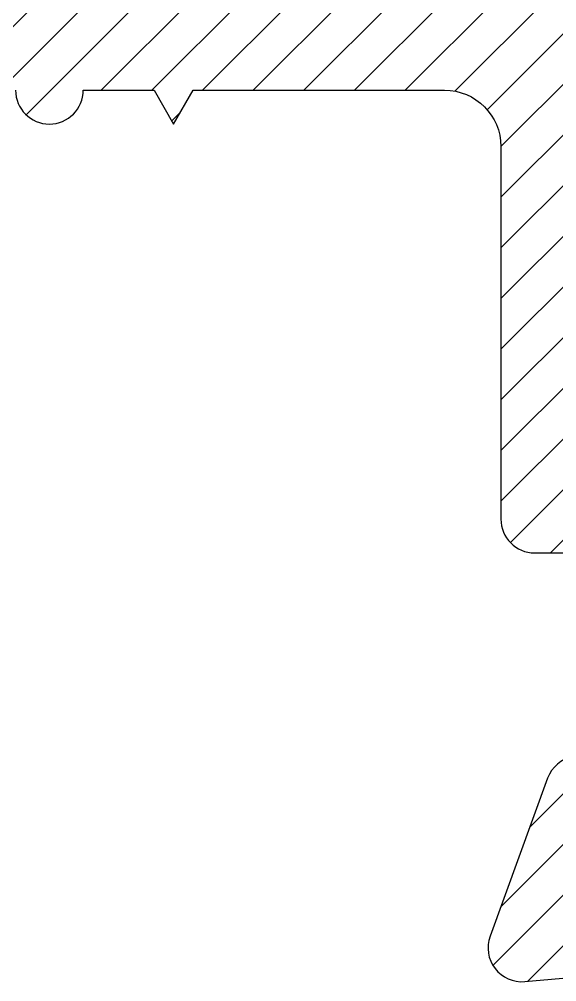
# Model space of a CAD drawing. Header units: millimetres. Extents: x -74274 to -74040, y 4013 to 4218.
# Drawn here: x -74217.19 to -74212.43, y 4060.2 to 4068.73 of the extents above; entities that cross this region are included whole.
import ezdxf

# ---------------------------------------------------------------- set-up
doc = ezdxf.new("R2010")
doc.units = ezdxf.units.MM
doc.layers.add('ART_PROFIL', color=42, linetype='Continuous')
doc.layers.add('ART_TARAMA', color=251, linetype='Continuous')
doc.layers.add('KOMPOZIT', color=117, linetype='Continuous', true_color=0x567b60)

# ---------------------------------------------------------------- blocks, each defined once
blk = doc.blocks.new('kanatlı sag dikme')
at = {"layer": 'ART_TARAMA'}
h = blk.add_hatch(dxfattribs=at)
h.set_pattern_fill('ANSI31', color=256, scale=0.1, style=0)
h.set_pattern_definition([(45, (-1042.42260712161, -3562.648381740667), (-0.2245064030267288, 0.2245064030267288), [])])
edge = h.paths.add_edge_path(flags=16)
edge.add_arc((-52.42419771003515, -152.2999473947356), 0.3000000000498417, 269.9999999561582, 359.9999999549084, ccw=False)
edge.add_line((-52.42419771026471, -152.5999473947854), (-66.22419771007844, -152.5999473947854))
edge.add_arc((-66.22419771007517, -152.2999473949684), 0.299999999817004, 180.0000000006244, 269.99999999937575, ccw=False)
edge.add_line((-66.52419770989218, -152.2999473949717), (-66.52419770989218, -149.8999473950648))
edge.add_arc((-66.22419770983906, -149.8999473948385), 0.3000000000531173, 90.0000000457186, 180.0000000432189, ccw=False)
edge.add_line((-66.22419771007844, -149.5999473947854), (-65.9241977102647, -149.5999473947854))
edge.add_arc((-65.92419771003188, -149.2999473947388), 0.3000000000465661, 269.9999999555326, 359.9999999555326)
edge.add_line((-65.62419770998531, -149.2999473949717), (-65.62419770998531, -145.6999473948785))
edge.add_arc((-65.32419771017484, -145.6999473948753), 0.299999999810467, 89.9999999993758, 180.0000000006244, ccw=False)
edge.add_line((-65.32419771017156, -145.3999473950648), (-52.42419771026471, -145.3999473950648))
edge.add_arc((-52.42419771003842, -145.6999473951179), 0.3000000000531031, 4.571592171487282e-08, 90.00000004321618, ccw=False)
edge.add_line((-52.12419770998531, -145.6999473948785), (-52.12419770998531, -152.2999473949717))
edge = h.paths.add_edge_path(flags=16)
edge.add_arc((-84.1741977102647, -118.1499473950648), 0.25, 90, 180, ccw=False)
edge.add_line((-84.1741977102647, -117.8999473950648), (-83.72419771007844, -117.8999473950648))
edge.add_arc((-83.72419771031127, -117.5999473950182), 0.3000000000465661, 270.0000000444674, 360.0000000444674)
edge.add_line((-83.4241977102647, -117.5999473947854), (-83.4241977102647, -117.3999473950648))
edge.add_arc((-83.92419771028528, -117.3999473948995), 0.5000000000205774, 359.9999999810532, 439.5631485377034)
edge.add_arc((-83.78833391991574, -116.662356023818), 0.2500000001309786, 148.7559824638562, 259.5631485853834, ccw=False)
edge.add_arc((-80.92419771048779, -118.3999473950156), 3.600000000043872, 89.99999999644928, 148.7559824272249, ccw=False)
edge.add_line((-80.9241977102647, -114.7999473949717), (-67.62419770998531, -114.7999473949717))
edge.add_arc((-67.62419770998531, -115.2999473949717), 0.5, 0, 90, ccw=False)
edge.add_line((-67.12419770998531, -115.2999473949717), (-67.12419770998531, -116.8999473950648))
edge.add_line((-67.12419770998531, -116.8999473950648), (-67.62419770998531, -116.8999473950648))
edge.add_arc((-67.62419770998531, -117.3999473950648), 0.5, 90, 180)
edge.add_line((-68.12419770998531, -117.3999473950648), (-68.12419770998531, -117.5999473947854))
edge.add_arc((-67.82419770993874, -117.5999473950182), 0.3000000000465661, 179.9999999555326, 269.9999999555326)
edge.add_line((-67.82419771017156, -117.8999473950648), (-67.37419770998531, -117.8999473950648))
edge.add_arc((-67.37419770998531, -118.1499473950648), 0.25, 0, 90, ccw=False)
edge.add_line((-67.12419770998531, -118.1499473950648), (-67.12419770998531, -147.9499473948785))
edge.add_arc((-67.37419770998531, -147.9499473948785), 0.25, -90, 0, ccw=False)
edge.add_line((-67.37419770998531, -148.1999473948785), (-84.1741977102647, -148.1999473948785))
edge.add_arc((-84.1741977102647, -147.9499473948785), 0.25, 180, 270, ccw=False)
edge.add_line((-84.4241977102647, -147.9499473948785), (-84.4241977102647, -118.1499473950648))
edge = h.paths.add_edge_path()
edge.add_arc((-62.32419771017048, -117.0499473949706), 0.2999999998148297, 180.000000000209, 269.999999999791)
edge.add_line((-62.32419771017156, -117.3499473947854), (-61.82419771017158, -117.3499473947854))
edge.add_line((-61.82419771017158, -117.3499473947854), (-61.62419770998531, -117.3499473947854))
edge.add_arc((-61.62419770998531, -116.3499473947854), 1, 270, 360)
edge.add_line((-60.62419770998531, -116.3499473947854), (-60.62419770998531, -114.8999473950648))
edge.add_line((-60.62419770998531, -114.8999473950648), (-57.42419771026471, -114.8999473950648))
edge.add_arc((-57.42419771026471, -114.5999473947854), 0.3000000002793968, 270, 360)
edge.add_line((-57.12419770998531, -114.5999473947854), (-57.12419770998531, -114.3999473950648))
edge.add_arc((-58.12419770998531, -114.3999473950648), 1, 0, 90)
edge.add_line((-58.12419770998531, -113.3999473950648), (-80.9241977102647, -113.3999473950648))
edge.add_arc((-80.9241977102647, -118.3999473950648), 5, 90, 180)
edge.add_line((-85.9241977102647, -118.3999473950648), (-85.9241977102647, -153.4999473951579))
edge.add_arc((-85.62419771021813, -153.4999473949251), 0.3000000000465661, 180.0000000444673, 270.0000000444674)
edge.add_line((-85.62419770998531, -153.7999473949717), (-83.93130449127057, -153.7999473949717))
edge.add_arc((-83.93130449126514, -153.2999473949713), 0.5000000000003695, 269.9999999993779, 314.9999999995302)
edge.add_line((-83.57775110067448, -153.6535007855676), (-83.0070404225553, -153.0827901074485))
edge.add_arc((-83.20704042268349, -152.8827901073912), 0.2828427126057873, 315.0000000101513, 450.0000000117652)
edge.add_line((-83.20704042274156, -152.5999473947854), (-84.52419771035783, -152.5999473947854))
edge.add_line((-84.52419771035783, -152.5999473947854), (-84.52419771035783, -150.0999473947854))
edge.add_arc((-84.02419771035785, -150.0999473947854), 0.5, 90, 180, ccw=False)
edge.add_line((-84.02419771035785, -149.5999473947854), (-77.82419771017156, -149.5999473947854))
edge.add_arc((-77.82419771017156, -150.0999473947854), 0.5, 0, 90, ccw=False)
edge.add_line((-77.32419771017156, -150.0999473947854), (-77.32419771017156, -152.5999473947854))
edge.add_line((-77.32419771017156, -152.5999473947854), (-78.64135499778786, -152.5999473947854))
edge.add_arc((-78.64135499760911, -152.8827901072964), 0.2828427125110124, 90.00000003620842, 225.0000000362044)
edge.add_line((-78.84135499750845, -153.0827901074485), (-78.27064431938925, -153.6535007855676))
edge.add_arc((-77.91709092879861, -153.2999473949713), 0.5000000000003659, 225.0000000004698, 270.000000000622)
edge.add_line((-77.91709092879319, -153.7999473949717), (-75.41701803324395, -153.7999473949717))
edge.add_arc((-75.41701803320271, -152.7999473947371), 1.000000000234592, 269.9999999976379, 351.7867892943235)
edge.add_arc((-74.72419771003453, -152.8999473948628), 0.3000000000774377, 351.7867893050689, 450.0000000083865)
edge.add_line((-74.72419771007844, -152.5999473947854), (-75.9241977102647, -152.5999473947854))
edge.add_line((-75.9241977102647, -152.5999473947854), (-75.9241977102647, -150.1999473948785))
edge.add_arc((-75.4241977102647, -150.1999473948785), 0.5, 90, 180, ccw=False)
edge.add_line((-75.4241977102647, -149.6999473948785), (-73.62419770998531, -149.6999473948785))
edge.add_arc((-73.32419770993872, -149.6999473948785), 0.3000000000465661, 180, 360)
edge.add_line((-73.02419770989216, -149.6999473948785), (-72.22419771007844, -149.6999473948785))
edge.add_arc((-71.92419771003188, -149.6999473948785), 0.3000000000465661, 180, 360)
edge.add_line((-71.62419770998531, -149.6999473948785), (-70.99740279107938, -149.6999473948785))
edge.add_line((-70.99740279107938, -149.6999473948785), (-70.82419771017156, -149.9999473951579))
edge.add_line((-70.82419771017156, -149.9999473951579), (-70.65099262926378, -149.6999473948785))
edge.add_line((-70.65099262926378, -149.6999473948785), (-68.4241977102647, -149.6999473948785))
edge.add_arc((-68.4241977102647, -150.1999473948785), 0.5, 0, 90, ccw=False)
edge.add_line((-67.9241977102647, -150.1999473948785), (-67.9241977102647, -153.4999473951579))
edge.add_arc((-67.62419771021814, -153.4999473949251), 0.3000000000465661, 180.0000000444673, 270.0000000444674)
edge.add_line((-67.62419770998531, -153.7999473949717), (-67.3382466492767, -153.7999473949717))
edge.add_arc((-67.3382466492767, -154.0999473947854), 0.2999999998137355, 0, 90, ccw=False)
edge.add_line((-67.03824664946296, -154.0999473947854), (-67.03824664946296, -155.3100347127588))
edge.add_arc((-67.33824664971517, -155.3100347127265), 0.3000000002522256, 280.5210768182554, 359.9999999938336, ccw=False)
edge.add_arc((-67.2286883216653, -155.899947395197), 0.2999999999016587, 100.5210768402825, 160.0000000158422)
edge.add_line((-67.51059610783705, -155.7973413523109), (-68.02015443579874, -157.1973413522178))
edge.add_arc((-67.73824664951549, -157.2999473952388), 0.300000000052606, 159.9999999989189, 274.9999999990168)
edge.add_line((-67.71209992669174, -157.5988058047192), (-65.35025584572577, -157.3921712222331))
edge.add_arc((-65.37640256841361, -157.0933128130595), 0.2999999997352248, 274.9999999782633, 314.9999999781889)
edge.add_line((-65.16427053432562, -157.305444847309), (-64.80019443822675, -156.9413687512101))
edge.add_arc((-64.94161579427471, -156.7999473949954), 0.1999999998501349, 314.9999999662183, 434.9999999662253)
edge.add_line((-64.88985198517912, -156.6067622299128), (-65.05528212865465, -156.5624353564166))
edge.add_arc((-65.0035183196332, -156.3692501911568), 0.2000000000022068, 195.0000000001025, 254.9999999998926, ccw=False)
edge.add_line((-65.19670348489308, -156.4210140001782), (-65.73824664964923, -154.3999473950648))
edge.add_line((-65.73824664964923, -154.3999473950648), (-65.73824664964923, -154.0999473952511))
edge.add_arc((-65.45540393708765, -154.1999473952396), 0.3000000000781533, 41.81031490334948, 160.5287793731137, ccw=False)
edge.add_arc((-65.00819034139388, -153.7999473950751), 0.3000000001759364, 221.8103148869432, 269.9999999913231)
edge.add_line((-65.00819034143932, -154.0999473952511), (-61.13824664955609, -154.0999473952511))
edge.add_arc((-61.13824664932327, -154.3999473952976), 0.3000000000465661, 4.446741286301403e-08, 90.00000004446741, ccw=False)
edge.add_line((-60.83824664927671, -154.3999473950648), (-60.83824664927671, -154.615621197951))
edge.add_arc((-61.13824664986477, -154.6156211976108), 0.300000000588085, 328.59999993498457, 359.9999999350414, ccw=False)
edge.add_line((-60.88218141035759, -154.77192408776), (-61.81232595365146, -156.2957454686807))
edge.add_arc((-61.64161579413442, -156.399947395147), 0.2000000001040465, 148.5999999852348, 269.999999985289)
edge.add_line((-61.64161579418578, -156.5999473952511), (-60.21603256106027, -156.5999473952511))
edge.add_arc((-60.21603256142263, -155.5999473946451), 1.000000000605949, 270.0000000207618, 303.9214480356262)
edge.add_arc((-59.49056005282909, -156.6786918687301), 0.2999999998148615, 56.0785519851363, 123.9214480148637, ccw=False)
edge.add_arc((-58.76508754423554, -155.5999473946451), 1.000000000605949, 236.0785519643739, 269.9999999792382)
edge.add_line((-58.7650875445979, -156.5999473952511), (-57.3395043114724, -156.5999473952511))
edge.add_arc((-57.33950431152376, -156.399947395147), 0.2000000001040689, 270.000000014711, 391.4000000147652)
edge.add_line((-57.16879415200674, -156.2957454686807), (-58.09893869530061, -154.77192408776))
edge.add_arc((-57.84287345579341, -154.6156211976108), 0.3000000005880821, 180.0000000649587, 211.4000000650154, ccw=False)
edge.add_line((-58.14287345638149, -154.615621197951), (-58.14287345638149, -154.3999473950648))
edge.add_arc((-57.84287345633494, -154.3999473952976), 0.3000000000465661, 89.99999995553259, 179.9999999555327, ccw=False)
edge.add_line((-57.84287345610209, -154.0999473952511), (-53.97292976421885, -154.0999473952511))
edge.add_arc((-53.97292976426428, -153.7999473950751), 0.3000000001759417, 270.0000000086768, 318.1896851130567)
edge.add_arc((-53.52571616880337, -154.1999473951016), 0.2999999998126696, 19.471220616877588, 138.1896850866363, ccw=False)
edge.add_line((-53.24287345647462, -154.0999473952511), (-53.24287345647462, -154.3999473950648))
edge.add_line((-53.24287345647462, -154.3999473950648), (-53.78441662076511, -156.4210140001782))
edge.add_arc((-53.9776017862578, -156.3692501907536), 0.2000000003314825, 284.9999999057759, 344.99999990556717, ccw=False)
edge.add_line((-53.92583797746921, -156.5624353564166), (-54.09126812047907, -156.6067622299128))
edge.add_arc((-54.03950431138348, -156.7999473949954), 0.1999999998501198, 105.0000000337764, 225.0000000337802)
edge.add_line((-54.18092566743144, -156.9413687512101), (-53.81684957179823, -157.305444847309))
edge.add_arc((-53.60471753747741, -157.0933128124198), 0.3000000003521875, 225.000000076756, 265.0000000766828)
edge.add_line((-53.63086425993242, -157.3921712222331), (-51.26902017896647, -157.5988058047192))
edge.add_arc((-51.2428734561427, -157.2999473952388), 0.3000000000526019, 265.0000000009832, 380.0000000010811)
edge.add_line((-50.96096566985942, -157.1973413522178), (-51.47052399782115, -155.7973413523109))
edge.add_arc((-51.75243178422571, -155.8999473956046), 0.3000000002598489, 20.00000004209486, 79.47892321765187)
edge.add_arc((-51.64287345617584, -155.3100347130065), 0.3000000000194078, 179.9999999526829, 259.47892312825763, ccw=False)
edge.add_line((-51.94287345619523, -155.3100347127588), (-51.94287345619523, -154.3999473950648))
edge.add_arc((-51.64287345614866, -154.399947394832), 0.3000000000465661, 90.00000004446741, 180.0000000444674, ccw=False)
edge.add_line((-51.64287345638149, -154.0999473947854), (-48.12419770998531, -154.0999473947854))
edge.add_arc((-48.12419770998531, -152.5999473947854), 1.5, 270, 360)
edge.add_line((-46.62419770998531, -152.5999473947854), (-46.62419770998531, -150.8999473950648))
edge.add_arc((-47.12419770998531, -150.8999473950648), 0.5, 0, 90)
edge.add_line((-47.12419770998531, -150.3999473950648), (-47.92419771026469, -150.3999473950648))
edge.add_arc((-47.92419771026469, -150.5999473947854), 0.1999999997206032, 90, 180)
edge.add_line((-48.12419770998531, -150.5999473947854), (-48.12419770998531, -152.0999473947854))
edge.add_arc((-48.42419771026797, -152.0999473947821), 0.3000000002826724, 270.00000000062556, 359.99999999937575, ccw=False)
edge.add_line((-48.4241977102647, -152.3999473950648), (-50.32419771017156, -152.3999473950648))
edge.add_arc((-50.32419770993546, -152.099947395015), 0.3000000000498346, 179.999999956157, 269.999999954907, ccw=False)
edge.add_line((-50.62419770998531, -152.0999473947854), (-50.62419770998531, -145.9999473951579))
edge.add_arc((-50.32419770993874, -145.9999473949251), 0.3000000000465661, 90.00000004446741, 180.0000000444674, ccw=False)
edge.add_line((-50.32419771017156, -145.6999473948785), (-45.62419770998531, -145.6999473948785))
edge.add_line((-45.62419770998531, -145.6999473948785), (-45.62419770998531, -146.6999473948785))
edge.add_arc((-45.12419770998531, -146.6999473948785), 0.5, 180, 270)
edge.add_line((-45.12419770998531, -147.1999473948785), (-44.62419770998531, -147.1999473948785))
edge.add_arc((-44.62419770998531, -146.6999473948785), 0.5, 270, 360)
edge.add_line((-44.12419770998531, -146.6999473948785), (-44.12419770998531, -145.8999473950648))
edge.add_arc((-46.12419770998529, -145.8999473950648), 2, 0, 90)
edge.add_line((-46.12419770998529, -143.8999473950648), (-65.32419771017156, -143.8999473950648))
edge.add_arc((-65.32419770993548, -143.599947395015), 0.3000000000498346, 179.999999956157, 269.9999999549084, ccw=False)
edge.add_line((-65.62419770998531, -143.5999473947854), (-65.62419770998531, -136.9499473948785))
edge.add_arc((-65.32419771017156, -136.9499473948785), 0.2999999998137355, 90, 180, ccw=False)
edge.add_line((-65.32419771017156, -136.6499473950648), (-62.12419770998531, -136.6499473950648))
edge.add_arc((-62.12419770998531, -135.1499473950648), 1.5, 270, 360)
edge.add_line((-60.62419770998531, -135.1499473950648), (-60.62419770998531, -133.3499473947854))
edge.add_arc((-61.62419770998531, -133.3499473947854), 1, 0, 90)
edge.add_line((-61.62419770998531, -132.3499473947854), (-61.82419771017158, -132.3499473947854))
edge.add_line((-61.82419771017158, -132.3499473947854), (-62.32419771017156, -132.3499473947854))
edge.add_arc((-62.32419770993985, -132.6499473948309), 0.3000000000454861, 90.00000004425841, 180.0000000446735)
edge.add_line((-62.62419770998531, -132.6499473950648), (-62.62419770998531, -134.5499473949717))
edge.add_arc((-62.92419771003515, -134.5499473947356), 0.3000000000498417, 269.9999999561582, 359.9999999549084, ccw=False)
edge.add_line((-62.92419771026469, -134.8499473947854), (-65.32419771017156, -134.8499473947854))
edge.add_arc((-65.32419771016829, -134.5499473949684), 0.299999999817004, 180.0000000006244, 269.99999999937575, ccw=False)
edge.add_line((-65.62419770998531, -134.5499473949717), (-65.62419770998531, -125.2999473949717))
edge.add_line((-65.62419770998531, -125.2999473949717), (-65.9241977102647, -124.9999473951579))
edge.add_line((-65.9241977102647, -124.9999473951579), (-65.62419770998531, -124.6999473948785))
edge.add_line((-65.62419770998531, -124.6999473948785), (-65.62419770998531, -115.4499473948785))
edge.add_arc((-65.32419771017156, -115.4499473948785), 0.2999999998137355, 90, 180, ccw=False)
edge.add_line((-65.32419771017156, -115.1499473950648), (-62.92419771026469, -115.1499473950648))
edge.add_arc((-62.92419771003189, -115.4499473951114), 0.3000000000465661, 4.446741286301403e-08, 90.00000004446741, ccw=False)
edge.add_line((-62.62419770998531, -115.4499473948785), (-62.62419770998531, -117.0499473949717))
at = {"layer": 'ART_PROFIL', "lineweight": -2, "ltscale": 0.5}
for points in [[(-72.22419771007844, -149.6999473948785, 0.9999999999999998), (-71.62419770998531, -149.6999473948785), (-70.99740279107938, -149.6999473948785), (-70.82419771017156, -149.9999473951579), (-70.65099262926378, -149.6999473948785), (-68.4241977102647, -149.6999473948785, -0.4142135623730951), (-67.9241977102647, -150.1999473948785), (-67.9241977102647, -153.4999473951579, 0.4142135623730951), (-67.62419770998531, -153.7999473949717), (-67.3382466492767, -153.7999473949717, -0.4142135623730951)], [(-67.28346748571494, -155.6049910541446, 0.2655138063086158), (-67.51059610783705, -155.7973413523109), (-68.02015443579874, -157.1973413522178, 0.5486187866272153), (-67.71209992669174, -157.5988058047192), (-65.35025584572577, -157.3921712222331, 0.1763269807081368)]]:
    blk.add_lwpolyline(points, format="xyb", dxfattribs=at)

msp = doc.modelspace()

# ---------------------------------------------------------------- block references
at = {"layer": 'KOMPOZIT'}
msp.add_blockref('kanatlı sag dikme', (-74145.00013858157, 4217.802205512731), dxfattribs=at)

doc.saveas('drawing.dxf')
